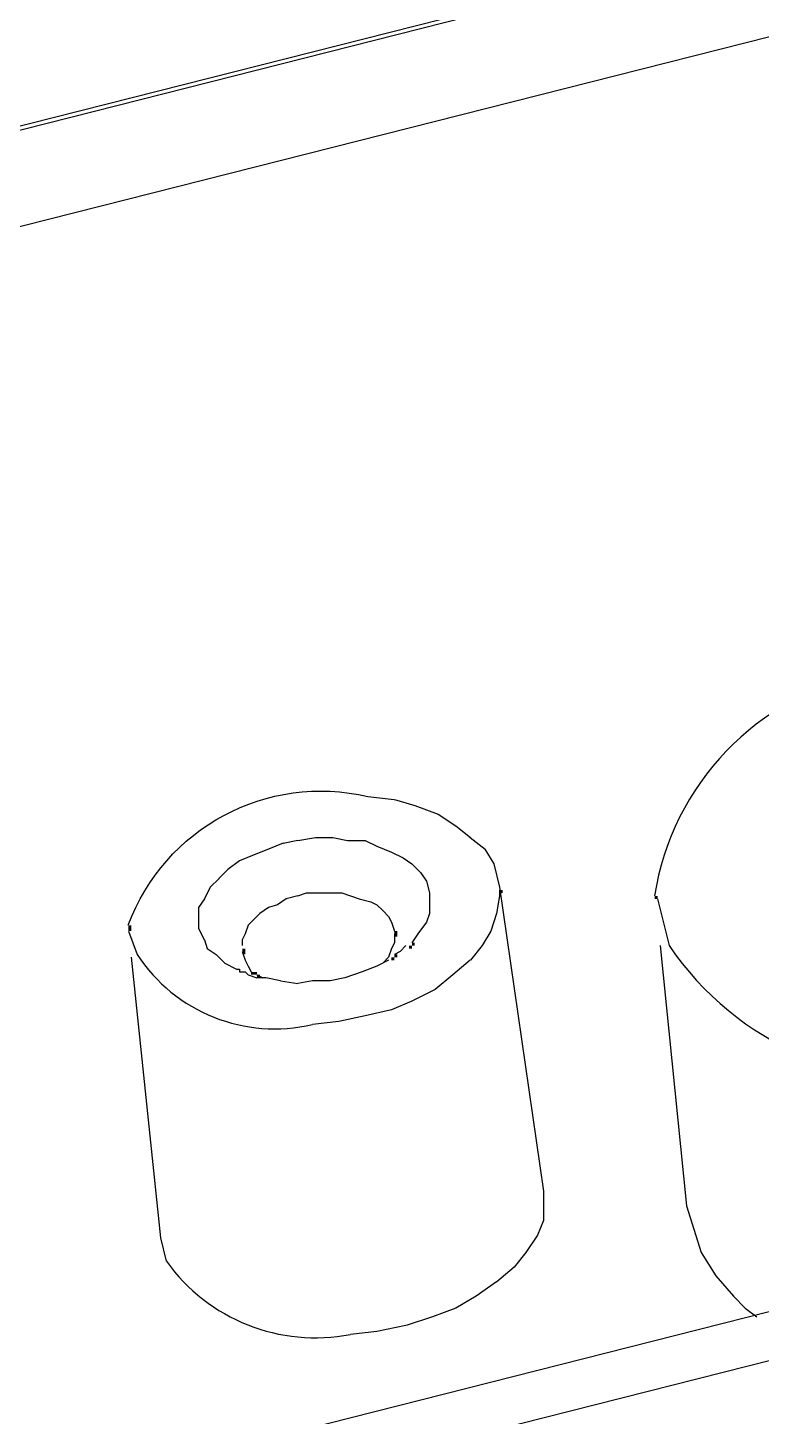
# Model space of a CAD drawing. Header units: millimetres. Extents: x 67 to 592, y -195 to 280.
# Drawn here: x 254.72 to 261.8, y -127.85 to -114.44 of the extents above; entities that cross this region are included whole.
import ezdxf

# ---------------------------------------------------------------- set-up
doc = ezdxf.new("R2010")
doc.units = ezdxf.units.MM
doc.layers.add('PDF_图层 1', color=7, linetype='Continuous', true_color=0x231f20)

msp = doc.modelspace()

# ---------------------------------------------------------------- linework, layer by layer
at = {"layer": 'PDF_图层 1', "color": 7, "lineweight": -3}
for points in [[(187.511, -132.392), (267.175, -112.215), (267.204, -112.186), (267.26, -112.186), (267.288, -112.158), (267.372, -112.158), (267.372, -112.13), (267.429, -112.13)], [(187.426, -132.477), (267.09, -112.271), (267.203, -112.271)], [(267.118, -113.202), (187.454, -133.379)], [(258.258, -121.894), (258.455, -121.951)], [(258.455, -121.951), (258.681, -122.035)], [(258.681, -122.035), (258.85, -122.148)], [(258.85, -122.148), (258.992, -122.261)], [(257.044, -122.374), (256.903, -122.43)], [(257.185, -122.317), (257.044, -122.374)], [(257.327, -122.289), (257.185, -122.318)], [(257.327, -122.289), (257.496, -122.261), (257.665, -122.261), (257.806, -122.289), (257.976, -122.289), (258.088, -122.346), (258.23, -122.402), (258.342, -122.458), (258.427, -122.515), (258.511, -122.6), (258.568, -122.684), (258.596, -122.797), (258.596, -122.882), (258.596, -122.995), (258.568, -123.079), (258.484, -123.192), (258.427, -123.277)], [(258.991, -122.261), (259.133, -122.374)], [(259.132, -122.374), (259.217, -122.515)], [(256.762, -122.487), (256.649, -122.571)], [(256.903, -122.43), (256.762, -122.487)], [(259.217, -122.515), (259.273, -122.741)], [(256.649, -122.571), (256.564, -122.656)], [(256.48, -122.741), (256.424, -122.854)], [(256.565, -122.656), (256.479, -122.741)], [(259.273, -122.741), (259.697, -125.676)], [(259.273, -122.769), (259.273, -122.825)], [(256.424, -122.854), (256.367, -122.938)], [(257.129, -122.91), (257.044, -122.938)], [(257.214, -122.854), (257.129, -122.91)], [(257.327, -122.825), (257.214, -122.854)], [(257.326, -122.826), (257.411, -122.797), (257.524, -122.797), (257.636, -122.797), (257.75, -122.797), (257.834, -122.826), (257.919, -122.854), (258.032, -122.882), (258.088, -122.91), (258.145, -122.966), (258.201, -123.023), (258.229, -123.079)], [(259.273, -122.825), (259.245, -122.995)], [(260.797, -122.854), (260.91, -123.305)], [(256.367, -122.938), (256.367, -123.051)], [(256.367, -123.051), (256.367, -123.136)], [(256.903, -123.051), (256.847, -123.108)], [(256.96, -122.995), (256.903, -123.051)], [(257.044, -122.938), (256.959, -122.995)], [(259.245, -122.995), (259.189, -123.164)], [(255.69, -123.164), (255.774, -123.39)], [(256.367, -123.136), (256.423, -123.249)], [(256.847, -123.108), (256.818, -123.192)], [(258.229, -123.079), (258.258, -123.164)], [(259.189, -123.164), (259.104, -123.305)], [(256.424, -123.249), (256.452, -123.333)], [(256.818, -123.192), (256.79, -123.249)], [(256.79, -123.249), (256.79, -123.305)], [(258.258, -123.192), (258.258, -123.277), (258.229, -123.333), (258.201, -123.418), (258.145, -123.474)], [(258.37, -123.305), (258.314, -123.362), (258.258, -123.39)], [(259.104, -123.305), (258.992, -123.446)], [(260.825, -123.305), (261.079, -125.817)], [(255.718, -123.418), (256, -126.127)], [(256.452, -123.333), (256.536, -123.39)], [(256.536, -123.39), (256.621, -123.474)], [(256.79, -123.362), (256.819, -123.446)], [(256.818, -123.446), (256.847, -123.503)], [(258.201, -123.446), (258.088, -123.503), (257.947, -123.559), (257.778, -123.615), (257.637, -123.644), (257.467, -123.644), (257.327, -123.672)], [(258.991, -123.446), (258.822, -123.587)], [(256.621, -123.474), (256.733, -123.531)], [(256.734, -123.531), (256.762, -123.531), (256.762, -123.559), (256.819, -123.559), (256.846, -123.587)], [(256.847, -123.503), (256.875, -123.559)], [(256.847, -123.587), (256.931, -123.616)], [(256.931, -123.587), (256.987, -123.616)], [(258.822, -123.587), (258.653, -123.728)], [(257.157, -123.644), (257.016, -123.615), (256.931, -123.615)], [(257.157, -123.644), (257.326, -123.672)], [(258.427, -123.841), (258.229, -123.926)], [(258.652, -123.728), (258.427, -123.841)], [(257.976, -123.982), (257.722, -124.039)], [(258.229, -123.926), (257.976, -123.982)], [(257.721, -124.039), (257.468, -124.067)], [(268.36, -125.196), (188.696, -145.401)], [(188.894, -145.796), (268.558, -125.619), (268.783, -128.272)], [(259.697, -125.676), (259.697, -125.732)], [(259.697, -125.732), (259.697, -125.788)], [(259.697, -125.788), (259.697, -125.958)], [(261.079, -125.817), (261.221, -126.268)], [(259.697, -125.958), (259.641, -126.099)], [(256, -126.127), (256.056, -126.353)], [(259.64, -126.099), (259.528, -126.268)], [(259.527, -126.268), (259.415, -126.409)], [(261.22, -126.268), (261.362, -126.494), (261.531, -126.691), (261.644, -126.804), (261.757, -126.889)], [(259.414, -126.409), (259.246, -126.55)], [(259.245, -126.55), (259.047, -126.691)], [(258.85, -126.804), (258.625, -126.889)], [(259.048, -126.691), (258.85, -126.804)], [(258.625, -126.889), (258.371, -126.974)], [(258.088, -127.03), (257.835, -127.058)], [(258.37, -126.974), (258.088, -127.03)]]:
    msp.add_lwpolyline(points, dxfattribs=at)
msp.add_lwpolyline([(255.689, -123.107, -0.37835), (258.003, -121.866), (258.257, -121.894)], format="xyb", dxfattribs=at)
for centre, radius, start, end in [((263.329, -123.222), 2.59, 101.1222, 171.1847), ((263.378, -121.626), 2.985, 214.2263, 278.9936), ((257.102, -122.524), 1.585, 213.0939, 283.3417), ((257.494, -125.323), 1.768, 215.6145, 281.0967)]:
    msp.add_arc(centre, radius, start, end, dxfattribs=at)
at = {"layer": 'PDF_图层 1', "color": 7, "lineweight": -3, "transparency": 33554559}
for points in [[(259.273, -122.769), (259.273, -122.798), (259.302, -122.769), (259.302, -122.798)], [(260.769, -122.825), (260.769, -122.854), (260.798, -122.825), (260.798, -122.854)], [(260.769, -122.825), (260.769, -122.854), (260.798, -122.825), (260.798, -122.854)], [(255.69, -123.108), (255.69, -123.164), (255.718, -123.108), (255.718, -123.164)], [(258.258, -123.164), (258.258, -123.22), (258.286, -123.164), (258.286, -123.22)], [(258.399, -123.305), (258.399, -123.333), (258.427, -123.305), (258.427, -123.333)], [(258.427, -123.277), (258.427, -123.306), (258.455, -123.277), (258.455, -123.306)], [(256.79, -123.333), (256.79, -123.39), (256.819, -123.333), (256.819, -123.39)], [(258.229, -123.418), (258.229, -123.447), (258.258, -123.418), (258.258, -123.447)], [(258.258, -123.39), (258.258, -123.418), (258.286, -123.39), (258.286, -123.418)], [(256.875, -123.559), (256.875, -123.587), (256.931, -123.559), (256.931, -123.587)], [(256.931, -123.587), (256.931, -123.616), (256.96, -123.587), (256.96, -123.616)]]:
    msp.add_solid(points, dxfattribs=at)

doc.saveas('drawing.dxf')
